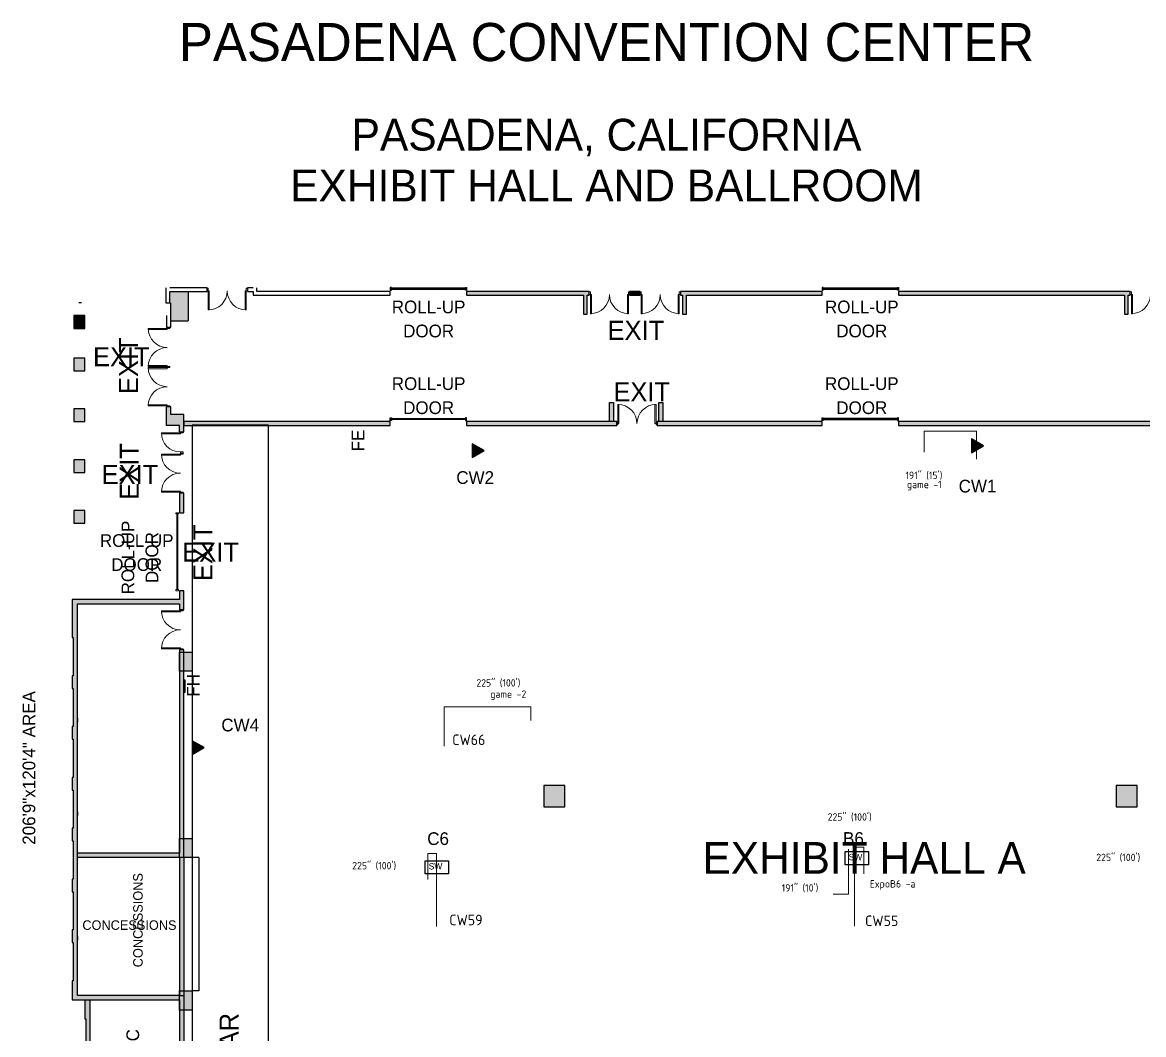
# Model space of a CAD drawing. Header units: inches. Extents: x 684 to 4480, y -4066 to -194.
# Drawn here: x 689 to 2807, y -2105 to -194 of the extents above; entities that cross this region are included whole.
import ezdxf
from ezdxf.enums import TextEntityAlignment as Align

# ---------------------------------------------------------------- set-up
doc = ezdxf.new("R2010")
doc.units = ezdxf.units.IN
doc.header["$LTSCALE"] = 100
doc.header["$MEASUREMENT"] = 0
doc.linetypes.add('DASHEDTINY', pattern=[2.8575, 1.905, -0.9525])
for name, color, linetype, lineweight, true_color in [('AP_Name', 176, 'CONTINUOUS', 0, 0x000080), ('bldg_title', 96, 'CONTINUOUS', 25, 0x008000), ('WIRE RUN', 200, 'DASHEDTINY', 13, 0xaa00ff)]:
    doc.layers.add(name, color=color, linetype=linetype, lineweight=lineweight, true_color=true_color)
for name, color, linetype in [('bldg_clmn', 9, 'CONTINUOUS'), ('bldg_doors_service', 7, 'CONTINUOUS'), ('bldg_fire90', 1, 'CONTINUOUS'), ('bldg_keepclear', 1, 'CONTINUOUS'), ('bldg_text90', 94, 'CONTINUOUS')]:
    doc.layers.add(name, color=color, linetype=linetype)
for name, color, linetype, lineweight in [('bldg_doors', 7, 'CONTINUOUS', 18), ('bldg_text', 94, 'CONTINUOUS', 25), ('bldg_text1', 94, 'CONTINUOUS', 25), ('bldg_wallint', 7, 'CONTINUOUS', 25), ('bldg_wallintsol', 7, 'CONTINUOUS', 25), ('data_location', 110, 'CONTINUOUS', 25), ('LENGTH', 4, 'CONTINUOUS', 18), ('Switch_Location', 40, 'CONTINUOUS', 25)]:
    doc.layers.add(name, color=color, linetype=linetype, lineweight=lineweight)
doc.styles.add('bldgtx30', font='bldgtx30')
doc.styles.add('bldgtx36', font='bldgtx36')
doc.styles.add('bldgtx48', font='bldgtx48')
doc.styles.add('iso3098', font='iso3098')
doc.styles.add('showtx24', font='showtx24')
doc.styles.add('showtx60', font='showtx60')

msp = doc.modelspace()

# ---------------------------------------------------------------- hatches: boundary and pattern name
at = {"layer": 'bldg_clmn'}
for points in [[(986.4, -1382.9), (1010.4, -1382.9), (1010.4, -1418.9), (986.4, -1418.9)], [(1714.4, -1674.9), (1714.4, -1634.9), (1674.4, -1634.9), (1674.4, -1674.9)], [(2795.4, -1674.9), (2795.4, -1634.9), (2755.4, -1634.9), (2755.4, -1674.9)], [(986.4, -1734.9), (1010.4, -1734.9), (1010.4, -1770.9), (986.4, -1770.9)], [(986.4, -2022.9), (1010.4, -2022.9), (1010.4, -2058.9), (986.4, -2058.9)]]:
    msp.add_hatch(color=256, dxfattribs=at).paths.add_polyline_path(points, flags=0)
at = {"layer": 'bldg_keepclear'}
h = msp.add_hatch(dxfattribs=at)
h.set_pattern_fill('ANSI31', color=256, scale=300, style=0)
h.set_pattern_definition([])
h.paths.add_polyline_path([(1154.4, -954.3), (1010.4, -954.3), (1010.4, -4056.4), (1154.4, -4056.4)], flags=0)
h.paths.add_polyline_path([(1052, -2036.1), (1052, -2939.1), (1107.8, -2939.1), (1107.8, -2036.1)], flags=0)
at = {"layer": 'bldg_wallint'}
for points in [[(807.6, -747.4), (786.6, -747.4), (786.6, -771.4), (807.6, -771.4)], [(994.4, -934.3), (969.7, -934.3), (969.7, -919.6), (961.6, -919.6), (961.6, -954.9), (986.3, -954.9), (986.3, -966.9), (994.4, -966.9)]]:
    msp.add_hatch(color=256, dxfattribs=at).paths.add_polyline_path(points, flags=0)
at = {"layer": 'bldg_wallintsol'}
for points in [[(1002.4, -701.8), (967.8, -701.8), (967.8, -723.5), (969.7, -723.5), (969.7, -757.2), (1002.4, -757.2)], [(1760.4, -701.6), (1752.8, -701.6), (1528.4, -701.6), (1528.4, -708.9), (1749.2, -708.9), (1749.2, -744.9), (1756.4, -744.9), (1756.4, -708.9), (1760.4, -708.9)], [(1856.4, -701.6), (1836.4, -701.6), (1836.4, -708.9), (1856.4, -708.9)], [(2200.4, -701.6), (1940.1, -701.6), (1932.4, -701.6), (1932.4, -708.9), (1936.4, -708.9), (1936.4, -744.9), (1943.7, -744.9), (1943.7, -708.9), (2200.4, -708.9)], [(2782.4, -701.6), (2774.8, -701.6), (2344.4, -701.6), (2344.4, -708.9), (2771.2, -708.9), (2771.2, -744.9), (2778.4, -744.9), (2778.4, -708.9), (2782.4, -708.9)], [(1805.8, -911.6), (1798.5, -911.6), (1798.5, -947.6), (1805.8, -947.6)], [(1899.2, -911.6), (1892, -911.6), (1892, -947.6), (1899.2, -947.6)], [(1384.4, -947.6), (994.4, -947.6), (994.4, -954.9), (1384.4, -954.9)], [(1812.4, -947.6), (1528.4, -947.6), (1528.4, -954.9), (1812.4, -954.9)], [(2200.4, -947.6), (1888.4, -947.6), (1888.4, -954.9), (2200.4, -954.9)], [(2868.4, -947.6), (2344.4, -947.6), (2344.4, -954.9), (2868.4, -954.9)], [(994.4, -1082.9), (986.3, -1082.9), (986.3, -1119.9), (994.4, -1119.9)], [(994.4, -2031.5), (986.3, -2031.5), (793.3, -2031.5), (793.3, -1291.7), (807.2, -1291.7), (986.3, -1291.7), (986.3, -1302.9), (994.4, -1302.9), (994.4, -1291.7), (994.4, -1266.9), (986.3, -1266.9), (986.3, -1283.6), (816.2, -1283.6), (807.2, -1283.6), (783.2, -1283.6), (783.2, -1355.6), (785.2, -1355.6), (785.2, -1427.6), (783.2, -1427.6), (783.2, -1451.6), (785.2, -1451.6), (785.2, -1523.6), (783.2, -1523.6), (783.2, -1547.6), (785.2, -1547.6), (785.2, -1619.6), (783.2, -1619.6), (783.2, -1643.6), (785.2, -1643.6), (785.2, -1715.6), (783.2, -1715.6), (783.2, -1739.6), (785.2, -1739.6), (785.2, -1811.6), (783.2, -1811.6), (783.2, -1835.6), (785.2, -1835.6), (785.2, -1907.6), (783.2, -1907.6), (783.2, -1931.6), (785.2, -1931.6), (785.2, -2003.6), (783.2, -2003.6), (783.2, -2039.6), (986.3, -2039.6), (986.3, -2142.9), (994.4, -2142.9)], [(994.4, -1378.9), (986.3, -1378.9), (986.3, -1762.9), (793.3, -1762.9), (793.3, -1770.9), (994.4, -1770.9)], [(994.4, -1770.9), (986.3, -1770.9), (986.3, -2031.5), (994.4, -2031.5)], [(994.4, -2182.9), (994.4, -2178.9), (986.3, -2178.9), (986.3, -2249.6), (817.3, -2249.6), (817.3, -2039.6), (807.2, -2039.6), (807.2, -2075.6), (809.2, -2075.6), (809.2, -2147.6), (807.2, -2147.6), (807.2, -2171.6), (809.2, -2171.6), (809.2, -2243.6), (807.2, -2243.6), (807.2, -2267.6), (809.2, -2267.6), (809.2, -2339.6), (807.2, -2339.6), (807.2, -2363.6), (809.2, -2363.6), (809.2, -2435.6), (807.2, -2435.6), (807.2, -2459.6), (809.2, -2459.6), (809.2, -2531.6), (807.2, -2531.6), (807.2, -2555.6), (809.2, -2555.6), (809.2, -2627.6), (807.2, -2627.6), (807.2, -2651.6), (809.2, -2651.6), (809.2, -2723.6), (807.2, -2723.6), (807.2, -2759.6), (783.2, -2759.6), (793.3, -2767.7), (817.3, -2767.7), (817.3, -2760.5), (817.3, -2256.9), (986.3, -2256.9), (986.3, -2395.7), (994.4, -2395.7)]]:
    msp.add_hatch(color=256, dxfattribs=at).paths.add_polyline_path(points, flags=0)
h = msp.add_hatch(color=256, dxfattribs=at)
h.paths.add_polyline_path([(786.6, -851.6), (807.6, -851.6), (807.6, -827.6), (786.6, -827.6)], flags=0)
h.paths.add_polyline_path([(807.6, -1115.6), (786.6, -1115.6), (786.6, -1139.6), (807.6, -1139.6)], flags=0)
h.paths.add_polyline_path([(786.6, -1043.6), (807.6, -1043.6), (807.6, -1019.6), (786.6, -1019.6)], flags=0)
h.paths.add_polyline_path([(786.6, -947.6), (807.6, -947.6), (807.6, -923.6), (786.6, -923.6)], flags=0)
at = {"layer": 'data_location'}
for points in [[(1561.6, -1002.4), (1539.2, -989.5), (1539.2, -1015.4)], [(2504.8, -993.3), (2482.4, -980.4), (2482.4, -1006.3)], [(1010.4, -1550.2), (1010.4, -1576), (1032.8, -1563.1)]]:
    msp.add_hatch(color=256, dxfattribs=at).paths.add_polyline_path(points, flags=0)

# ---------------------------------------------------------------- linework, layer by layer
at = {"layer": 'bldg_clmn'}
for points in [[(986.4, -1382.9), (1010.4, -1382.9), (1010.4, -1418.9), (986.4, -1418.9)], [(1714.4, -1674.9), (1714.4, -1634.9), (1674.4, -1634.9), (1674.4, -1674.9)], [(2795.4, -1674.9), (2795.4, -1634.9), (2755.4, -1634.9), (2755.4, -1674.9)], [(986.4, -1734.9), (1010.4, -1734.9), (1010.4, -1770.9), (986.4, -1770.9)], [(986.4, -2022.9), (1010.4, -2022.9), (1010.4, -2058.9), (986.4, -2058.9)]]:
    msp.add_lwpolyline(points, close=True, dxfattribs=at)
msp.add_lwpolyline([(986.4, -2031.5), (986.4, -2022.9), (1010.4, -2022.9), (1010.4, -2058.9), (986.4, -2058.9), (986.4, -2039.6)], dxfattribs=at)
at = {"layer": 'bldg_doors'}
for p, q in [((1040.4, -695.7), (1038.4, -695.7)), ((1038.4, -695.7), (1038.4, -700.7)), ((1040.4, -700.7), (1040.4, -695.7)), ((1112.4, -695.7), (1114.4, -695.7)), ((1112.4, -700.7), (1112.4, -695.7)), ((1114.4, -695.7), (1114.4, -700.7)), ((1038.4, -700.7), (1040.4, -700.7)), ((1040.4, -700.7), (1042.4, -700.7)), ((1040.4, -736.7), (1040.4, -700.7)), ((1042.4, -700.7), (1042.4, -736.7)), ((1112.4, -700.7), (1110.4, -700.7)), ((1110.4, -700.7), (1110.4, -736.7)), ((1112.4, -736.7), (1112.4, -700.7)), ((1114.4, -700.7), (1112.4, -700.7)), ((1762.4, -702.7), (1760.4, -702.7)), ((1760.4, -702.7), (1760.4, -707.7)), ((1760.4, -707.7), (1762.4, -707.7)), ((1762.4, -707.7), (1762.4, -702.7)), ((1762.4, -707.7), (1764.4, -707.7)), ((1762.4, -743.7), (1762.4, -707.7)), ((1764.4, -707.7), (1764.4, -743.7)), ((1834.4, -707.7), (1832.4, -707.7)), ((1832.4, -707.7), (1832.4, -743.7)), ((1834.4, -702.7), (1836.4, -702.7)), ((1834.4, -707.7), (1834.4, -702.7)), ((1834.4, -743.7), (1834.4, -707.7)), ((1836.4, -707.7), (1834.4, -707.7)), ((1836.4, -702.7), (1836.4, -707.7)), ((1858.4, -702.7), (1856.4, -702.7)), ((1856.4, -702.7), (1856.4, -707.7)), ((1856.4, -707.7), (1858.4, -707.7)), ((1858.4, -707.7), (1858.4, -702.7)), ((1858.4, -707.7), (1860.4, -707.7)), ((1858.4, -743.7), (1858.4, -707.7)), ((1860.4, -707.7), (1860.4, -743.7)), ((1930.4, -707.7), (1928.4, -707.7)), ((1928.4, -707.7), (1928.4, -743.7)), ((1930.4, -702.7), (1932.4, -702.7)), ((1930.4, -707.7), (1930.4, -702.7)), ((1930.4, -743.7), (1930.4, -707.7)), ((1932.4, -707.7), (1930.4, -707.7)), ((1932.4, -702.7), (1932.4, -707.7)), ((2784.4, -702.7), (2782.4, -702.7)), ((2782.4, -702.7), (2782.4, -707.7)), ((2782.4, -707.7), (2784.4, -707.7)), ((2784.4, -707.7), (2784.4, -702.7)), ((2784.4, -707.7), (2786.4, -707.7)), ((2784.4, -743.7), (2784.4, -707.7)), ((2786.4, -707.7), (2786.4, -743.7)), ((1042.4, -736.7), (1040.4, -736.7)), ((1110.4, -736.7), (1112.4, -736.7)), ((1764.4, -743.7), (1762.4, -743.7)), ((1832.4, -743.7), (1834.4, -743.7)), ((1860.4, -743.7), (1858.4, -743.7)), ((1928.4, -743.7), (1930.4, -743.7)), ((2786.4, -743.7), (2784.4, -743.7)), ((927.1, -773.6), (927.1, -771.6)), ((927.1, -771.6), (963.1, -771.6)), ((963.1, -773.6), (927.1, -773.6)), ((968.1, -769.6), (963.1, -769.6)), ((963.1, -769.6), (963.1, -771.6)), ((968.1, -769.6), (963.1, -769.6)), ((963.1, -769.6), (963.1, -771.6)), ((963.1, -771.6), (968.1, -771.6)), ((963.1, -771.6), (963.1, -773.6)), ((963.1, -771.6), (968.1, -771.6)), ((968.1, -771.6), (968.1, -769.6)), ((968.1, -771.6), (968.1, -769.6)), ((963.1, -841.6), (927.1, -841.6)), ((927.1, -841.6), (927.1, -843.6)), ((927.1, -843.6), (963.1, -843.6)), ((927.1, -847.6), (927.1, -845.6)), ((927.1, -845.6), (963.1, -845.6)), ((963.1, -843.6), (963.1, -841.6)), ((963.1, -845.6), (963.1, -843.6)), ((963.1, -843.6), (968.1, -843.6)), ((968.1, -843.6), (963.1, -843.6)), ((963.1, -843.6), (963.1, -845.6)), ((968.1, -845.6), (963.1, -845.6)), ((963.1, -845.6), (963.1, -847.6)), ((963.1, -845.6), (968.1, -845.6)), ((968.1, -843.6), (968.1, -845.6)), ((968.1, -845.6), (968.1, -843.6)), ((963.1, -847.6), (927.1, -847.6)), ((963.1, -915.6), (927.1, -915.6)), ((927.1, -915.6), (927.1, -917.6)), ((927.1, -917.6), (963.1, -917.6)), ((963.1, -917.6), (963.1, -915.6)), ((963.1, -919.6), (963.1, -917.6)), ((963.1, -919.6), (963.1, -917.6)), ((963.1, -917.6), (968.1, -917.6)), ((968.1, -919.6), (963.1, -919.6)), ((968.1, -919.6), (963.1, -919.6)), ((968.1, -917.6), (968.1, -919.6)), ((968.1, -917.6), (968.1, -919.6)), ((1816.4, -915.2), (1814.4, -915.2)), ((1814.4, -915.2), (1814.4, -951.2)), ((1816.4, -951.2), (1816.4, -915.2)), ((1884.4, -951.2), (1884.4, -915.2)), ((1884.4, -915.2), (1886.4, -915.2)), ((1886.4, -915.2), (1886.4, -951.2)), ((1814.4, -948.7), (1812.4, -948.7)), ((1812.4, -948.7), (1812.4, -953.7)), ((1814.4, -953.7), (1814.4, -948.7)), ((1814.4, -951.2), (1816.4, -951.2)), ((1886.4, -951.2), (1884.4, -951.2)), ((1886.4, -948.7), (1888.4, -948.7)), ((1886.4, -953.7), (1886.4, -948.7)), ((1888.4, -948.7), (1888.4, -953.7)), ((951.9, -970.9), (951.9, -968.9)), ((951.9, -968.9), (987.9, -968.9)), ((987.9, -970.9), (951.9, -970.9)), ((992.9, -966.9), (987.9, -966.9)), ((987.9, -966.9), (987.9, -968.9)), ((987.9, -968.9), (992.9, -968.9)), ((987.9, -968.9), (987.9, -970.9)), ((992.9, -968.9), (992.9, -966.9)), ((1812.4, -953.7), (1814.4, -953.7)), ((1888.4, -953.7), (1886.4, -953.7)), ((951.9, -1010.9), (951.9, -1008.9)), ((951.9, -1008.9), (987.9, -1008.9)), ((987.9, -1010.9), (951.9, -1010.9)), ((987.9, -1006.9), (987.9, -1004.9)), ((987.9, -1004.9), (992.9, -1004.9)), ((992.9, -1004.9), (987.9, -1004.9)), ((987.9, -1004.9), (987.9, -1006.9)), ((987.9, -1008.9), (987.9, -1006.9)), ((987.9, -1006.9), (992.9, -1006.9)), ((992.9, -1006.9), (987.9, -1006.9)), ((987.9, -1006.9), (987.9, -1008.9)), ((992.9, -1006.9), (987.9, -1006.9)), ((987.9, -1006.9), (992.9, -1006.9)), ((992.9, -1008.9), (987.9, -1008.9)), ((987.9, -1008.9), (987.9, -1010.9)), ((987.9, -1008.9), (992.9, -1008.9)), ((992.9, -1004.9), (992.9, -1006.9)), ((992.9, -1006.9), (992.9, -1004.9)), ((992.9, -1006.9), (992.9, -1008.9)), ((992.9, -1008.9), (992.9, -1006.9)), ((987.9, -1078.9), (951.9, -1078.9)), ((951.9, -1078.9), (951.9, -1080.9)), ((987.9, -1080.9), (987.9, -1078.9)), ((951.9, -1080.9), (987.9, -1080.9)), ((987.9, -1082.9), (987.9, -1080.9)), ((987.9, -1080.9), (992.9, -1080.9)), ((987.9, -1082.9), (987.9, -1080.9)), ((987.9, -1082.9), (987.9, -1080.9)), ((987.9, -1080.9), (992.9, -1080.9)), ((992.9, -1082.9), (987.9, -1082.9)), ((992.9, -1082.9), (987.9, -1082.9)), ((992.9, -1082.9), (987.9, -1082.9)), ((992.9, -1080.9), (992.9, -1082.9)), ((992.9, -1080.9), (992.9, -1082.9)), ((992.9, -1080.9), (992.9, -1082.9)), ((979.4, -1121.9), (979.4, -1119.9)), ((979.4, -1119.9), (984.4, -1119.9)), ((984.4, -1121.9), (979.4, -1121.9)), ((982.9, -1121.9), (980.9, -1121.9)), ((980.9, -1121.9), (980.9, -1264.9)), ((982.9, -1264.9), (982.9, -1121.9)), ((984.4, -1119.9), (984.4, -1121.9)), ((979.4, -1264.9), (979.4, -1266.9)), ((984.4, -1264.9), (979.4, -1264.9)), ((979.4, -1266.9), (984.4, -1266.9)), ((980.9, -1264.9), (982.9, -1264.9)), ((984.4, -1266.9), (984.4, -1264.9)), ((951.9, -1306.6), (951.9, -1304.9)), ((951.9, -1304.9), (987.9, -1304.9)), ((987.9, -1306.6), (951.9, -1306.6)), ((992.9, -1302.9), (987.9, -1302.9)), ((992.9, -1302.9), (987.9, -1302.9)), ((987.9, -1302.9), (987.9, -1304.9)), ((992.9, -1302.9), (987.9, -1302.9)), ((992.9, -1302.9), (987.9, -1302.9)), ((987.9, -1302.9), (987.9, -1304.9)), ((987.9, -1304.9), (992.9, -1304.9)), ((987.9, -1304.9), (987.9, -1306.6)), ((987.9, -1304.9), (992.9, -1304.9)), ((992.9, -1304.9), (992.9, -1302.9)), ((992.9, -1304.9), (992.9, -1302.9)), ((987.9, -1375.1), (951.9, -1375.1)), ((951.9, -1375.1), (951.9, -1376.9)), ((987.9, -1376.9), (987.9, -1375.1)), ((951.9, -1376.9), (987.9, -1376.9)), ((987.9, -1378.9), (987.9, -1376.9)), ((987.9, -1376.9), (992.9, -1376.9)), ((992.9, -1378.9), (987.9, -1378.9)), ((992.9, -1376.9), (992.9, -1378.9))]:
    msp.add_line(p, q, dxfattribs=at)
for centre, start, end in [((1040.4, -700.7), -90, 0), ((1112.4, -700.7), 180, 270), ((1762.4, -707.7), -90, 0), ((1834.4, -707.7), 180, 270), ((1858.4, -707.7), -90, 0), ((1930.4, -707.7), 180, 270), ((2784.4, -707.7), -90, 0), ((963.1, -771.6), 180, -90), ((963.1, -843.6), 90, 180), ((963.1, -845.6), 180, -90), ((963.1, -917.6), 90, 180), ((1814.4, -951.2), 0, 90), ((1886.4, -951.2), 90, 180), ((987.9, -968.9), 180, -90), ((987.9, -1008.9), 180, -90), ((987.9, -1080.9), 90, 180), ((987.9, -1304.9), 180, 270), ((987.9, -1376.9), 90, 180)]:
    msp.add_arc(centre, 36, start, end, dxfattribs=at)
at = {"layer": 'bldg_doors_service'}
for p, q in [((1386.4, -694.2), (1384.4, -694.2)), ((1384.4, -694.2), (1384.4, -699.2)), ((1386.4, -699.2), (1386.4, -694.2)), ((1526.4, -695.7), (1386.4, -695.7)), ((1386.4, -695.7), (1386.4, -697.7)), ((1386.4, -697.7), (1526.4, -697.7)), ((1526.4, -694.2), (1528.4, -694.2)), ((1526.4, -699.2), (1526.4, -694.2)), ((1526.4, -697.7), (1526.4, -695.7)), ((1528.4, -694.2), (1528.4, -699.2)), ((2202.4, -694.2), (2200.4, -694.2)), ((2200.4, -694.2), (2200.4, -699.2)), ((2202.4, -699.2), (2202.4, -694.2)), ((2342.4, -695.7), (2202.4, -695.7)), ((2202.4, -695.7), (2202.4, -697.7)), ((2202.4, -697.7), (2342.4, -697.7)), ((2342.4, -694.2), (2344.4, -694.2)), ((2342.4, -699.2), (2342.4, -694.2)), ((2342.4, -697.7), (2342.4, -695.7)), ((2344.4, -694.2), (2344.4, -699.2)), ((1384.4, -699.2), (1386.4, -699.2)), ((1528.4, -699.2), (1526.4, -699.2)), ((2200.4, -699.2), (2202.4, -699.2)), ((2344.4, -699.2), (2342.4, -699.2)), ((1384.4, -945.2), (1384.4, -940.2)), ((1384.4, -940.2), (1386.4, -940.2)), ((1386.4, -945.2), (1384.4, -945.2)), ((1386.4, -940.2), (1386.4, -945.2)), ((1386.4, -943.7), (1386.4, -941.7)), ((1386.4, -941.7), (1526.4, -941.7)), ((1526.4, -943.7), (1386.4, -943.7)), ((1528.4, -940.2), (1526.4, -940.2)), ((1526.4, -940.2), (1526.4, -945.2)), ((1526.4, -941.7), (1526.4, -943.7)), ((1526.4, -945.2), (1528.4, -945.2)), ((1528.4, -945.2), (1528.4, -940.2)), ((2200.4, -945.2), (2200.4, -940.2)), ((2200.4, -940.2), (2202.4, -940.2)), ((2202.4, -945.2), (2200.4, -945.2)), ((2202.4, -940.2), (2202.4, -945.2)), ((2202.4, -941.7), (2202.4, -943.7)), ((2342.4, -941.7), (2202.4, -941.7)), ((2202.4, -943.7), (2342.4, -943.7)), ((2344.4, -940.2), (2342.4, -940.2)), ((2342.4, -940.2), (2342.4, -945.2)), ((2342.4, -943.7), (2342.4, -941.7)), ((2342.4, -945.2), (2344.4, -945.2)), ((2344.4, -945.2), (2344.4, -940.2))]:
    msp.add_line(p, q, dxfattribs=at)
at = {"layer": 'bldg_keepclear'}
msp.add_lwpolyline([(1010.4, -4056.4), (1154.4, -4056.4), (1154.4, -954.3), (1010.4, -954.3)], close=True, dxfattribs=at)
at = {"layer": 'bldg_wallint'}
for p, q in [((960.6, -694.6), (960.6, -723.5)), ((1038.4, -694.6), (967.8, -694.6)), ((1038.4, -701.8), (1038.4, -694.6)), ((1125.2, -694.6), (1114.4, -694.6)), ((1114.4, -694.6), (1114.4, -701.8)), ((1132.4, -701.6), (1132.4, -694.6)), ((967.8, -723.5), (967.8, -701.8)), ((967.8, -701.8), (1038.4, -701.8)), ((1002.4, -701.8), (1002.4, -757.2)), ((1114.4, -701.8), (1125.2, -701.8)), ((1125.2, -701.8), (1125.2, -708.9)), ((1125.2, -708.9), (1384.4, -708.9)), ((1384.4, -701.6), (1132.4, -701.6)), ((1384.4, -708.9), (1384.4, -701.6)), ((1752.8, -701.6), (1528.4, -701.6)), ((1528.4, -701.6), (1528.4, -708.9)), ((1528.4, -708.9), (1749.2, -708.9)), ((1749.2, -708.9), (1749.2, -744.9)), ((1760.4, -701.6), (1752.8, -701.6)), ((1756.4, -744.9), (1756.4, -708.9)), ((1756.4, -708.9), (1760.4, -708.9)), ((1760.4, -708.9), (1760.4, -701.6)), ((1856.4, -701.6), (1836.4, -701.6)), ((1836.4, -701.6), (1836.4, -708.9)), ((1836.4, -708.9), (1856.4, -708.9)), ((1856.4, -708.9), (1856.4, -701.6)), ((1940.1, -701.6), (1932.4, -701.6)), ((1932.4, -701.6), (1932.4, -708.9)), ((1932.4, -708.9), (1936.4, -708.9)), ((1936.4, -708.9), (1936.4, -744.9)), ((2200.4, -701.6), (1940.1, -701.6)), ((1943.7, -708.9), (2200.4, -708.9)), ((1943.7, -744.9), (1943.7, -708.9)), ((2200.4, -708.9), (2200.4, -701.6)), ((2774.8, -701.6), (2344.4, -701.6)), ((2344.4, -701.6), (2344.4, -708.9)), ((2344.4, -708.9), (2771.2, -708.9)), ((2771.2, -708.9), (2771.2, -744.9)), ((2782.4, -701.6), (2774.8, -701.6)), ((2778.4, -744.9), (2778.4, -708.9)), ((2778.4, -708.9), (2782.4, -708.9)), ((2782.4, -708.9), (2782.4, -701.6)), ((800.9, -723.5), (796.2, -723.5)), ((960.6, -723.5), (967.8, -723.5)), ((969.7, -769.6), (969.7, -723.5)), ((786.6, -747.4), (786.6, -771.4)), ((807.6, -747.4), (786.6, -747.4)), ((807.6, -771.4), (807.6, -747.4)), ((961.6, -747.4), (961.6, -769.6)), ((969.7, -757.2), (1002.4, -757.2)), ((1749.2, -744.9), (1756.4, -744.9)), ((1936.4, -744.9), (1943.7, -744.9)), ((2771.2, -744.9), (2778.4, -744.9)), ((786.6, -771.4), (807.6, -771.4)), ((969.7, -769.6), (961.6, -769.6)), ((786.6, -827.6), (786.6, -851.6)), ((807.6, -827.6), (786.6, -827.6)), ((807.6, -851.6), (807.6, -827.6)), ((786.6, -851.6), (807.6, -851.6)), ((786.6, -923.6), (786.6, -947.6)), ((807.6, -923.6), (786.6, -923.6)), ((807.6, -947.6), (807.6, -923.6)), ((969.7, -919.6), (961.6, -919.6)), ((961.6, -954.9), (961.6, -919.6)), ((969.2, -919.6), (962, -919.6)), ((969.7, -934.3), (969.7, -919.6)), ((1798.5, -911.6), (1805.8, -911.6)), ((1798.5, -947.6), (1798.5, -911.6)), ((1805.8, -911.6), (1805.8, -947.6)), ((1892, -911.6), (1899.2, -911.6)), ((1892, -947.6), (1892, -911.6)), ((1899.2, -911.6), (1899.2, -947.6)), ((786.6, -947.6), (807.6, -947.6)), ((994.4, -934.3), (969.7, -934.3)), ((994.4, -966.9), (994.4, -934.3)), ((1384.4, -947.6), (994.4, -947.6)), ((994.4, -947.6), (994.4, -954.9)), ((1384.4, -954.9), (1384.4, -947.6)), ((1528.4, -947.6), (1528.4, -954.9)), ((1812.4, -947.6), (1528.4, -947.6)), ((1812.4, -954.9), (1812.4, -947.6)), ((2200.4, -947.6), (1888.4, -947.6)), ((1888.4, -954.9), (1888.4, -947.6)), ((1888.4, -947.6), (1888.4, -954.9)), ((2200.4, -954.9), (2200.4, -947.6)), ((2344.4, -947.6), (2344.4, -954.9)), ((2868.4, -947.6), (2344.4, -947.6)), ((986.3, -954.9), (961.6, -954.9)), ((986.3, -966.9), (986.3, -954.9)), ((986.3, -966.9), (994.4, -966.9)), ((994.4, -954.9), (1384.4, -954.9)), ((1528.4, -954.9), (1812.4, -954.9)), ((1888.4, -954.9), (2200.4, -954.9)), ((2344.4, -954.9), (2868.4, -954.9)), ((786.6, -1019.6), (786.6, -1043.6)), ((807.6, -1019.6), (786.6, -1019.6)), ((807.6, -1043.6), (807.6, -1019.6)), ((786.6, -1043.6), (807.6, -1043.6)), ((986.3, -1082.9), (986.3, -1119.9)), ((994.4, -1082.9), (986.3, -1082.9)), ((994.4, -1082.9), (986.3, -1082.9)), ((994, -1082.9), (986.7, -1082.9)), ((994.4, -1119.9), (994.4, -1082.9)), ((786.6, -1115.6), (786.6, -1139.6)), ((807.6, -1115.6), (786.6, -1115.6)), ((807.6, -1139.6), (807.6, -1115.6)), ((986.3, -1119.9), (994.4, -1119.9)), ((786.6, -1139.6), (807.6, -1139.6)), ((986.3, -1266.9), (986.3, -1283.6)), ((994.4, -1266.9), (986.3, -1266.9)), ((994.4, -1291.7), (994.4, -1266.9)), ((783.2, -1283.6), (783.2, -1355.6)), ((807.2, -1283.6), (783.2, -1283.6)), ((793.3, -2031.5), (793.3, -1291.7)), ((793.3, -1291.7), (807.2, -1291.7)), ((807.2, -1283.6), (807.2, -1283.6)), ((816.2, -1283.6), (807.2, -1283.6)), ((807.2, -1291.7), (986.3, -1291.7)), ((986.3, -1283.6), (816.2, -1283.6)), ((816.2, -1283.6), (816.2, -1283.6)), ((986.3, -1291.7), (986.3, -1302.9)), ((994.4, -1302.9), (994.4, -1291.7)), ((994.4, -1302.9), (986.3, -1302.9)), ((994.4, -1302.9), (986.3, -1302.9)), ((783.2, -1355.6), (785.2, -1355.6)), ((785.2, -1355.6), (785.2, -1427.6)), ((986.3, -1378.9), (986.3, -1762.9)), ((994.4, -1378.9), (986.3, -1378.9)), ((994.4, -1770.9), (994.4, -1378.9)), ((783.2, -1427.6), (783.2, -1451.6)), ((785.2, -1427.6), (783.2, -1427.6)), ((994.4, -1435.1), (996.4, -1435.1)), ((996.4, -1435.1), (996.4, -1459.1)), ((783.2, -1451.6), (785.2, -1451.6)), ((785.2, -1451.6), (785.2, -1523.6)), ((996.4, -1459.1), (994.4, -1459.1)), ((783.2, -1523.6), (783.2, -1547.6)), ((785.2, -1523.6), (783.2, -1523.6)), ((793.3, -1507.7), (793.3, -1515)), ((783.2, -1547.6), (785.2, -1547.6)), ((785.2, -1547.6), (785.2, -1619.6)), ((783.2, -1619.6), (783.2, -1643.6)), ((785.2, -1619.6), (783.2, -1619.6)), ((783.2, -1643.6), (785.2, -1643.6)), ((785.2, -1643.6), (785.2, -1715.6)), ((793.3, -1684.4), (793.3, -1691.6)), ((783.2, -1715.6), (783.2, -1739.6)), ((785.2, -1715.6), (783.2, -1715.6)), ((783.2, -1739.6), (785.2, -1739.6)), ((785.2, -1739.6), (785.2, -1811.6)), ((986.3, -1762.9), (793.3, -1762.9)), ((994.4, -1770.9), (793.3, -1770.9)), ((986.3, -1770.9), (986.3, -2031.5)), ((994.4, -1770.9), (994.4, -2142.9)), ((1022.4, -1770.9), (1010.4, -1770.9)), ((1022.4, -1770.9), (1022.4, -2022.9)), ((783.2, -1811.6), (783.2, -1835.6)), ((785.2, -1811.6), (783.2, -1811.6)), ((783.2, -1835.6), (785.2, -1835.6)), ((785.2, -1835.6), (785.2, -1907.6)), ((783.2, -1907.6), (783.2, -1931.6)), ((785.2, -1907.6), (783.2, -1907.6)), ((793.3, -1919.6), (793.3, -1926.9)), ((783.2, -1931.6), (785.2, -1931.6)), ((785.2, -1931.6), (785.2, -2003.6)), ((783.2, -2003.6), (783.2, -2039.6)), ((785.2, -2003.6), (783.2, -2003.6)), ((986.4, -2031.5), (793.3, -2031.5)), ((1022.4, -2022.9), (1010.4, -2022.9)), ((783.2, -2039.6), (986.4, -2039.6)), ((807.2, -2039.6), (807.2, -2075.6)), ((817.3, -2249.6), (817.3, -2039.6)), ((986.3, -2039.6), (986.3, -2142.9)), ((807.2, -2075.6), (809.2, -2075.6)), ((809.2, -2075.6), (809.2, -2147.6))]:
    msp.add_line(p, q, dxfattribs=at)
at = {"layer": 'bldg_wallintsol'}
msp.add_line((986.3, -2031.5), (994.4, -2031.5), dxfattribs=at)
at = {"layer": 'data_location'}
for points in [[(1561.6, -1002.4), (1539.2, -989.5), (1539.2, -1015.4)], [(2504.8, -993.3), (2482.4, -980.4), (2482.4, -1006.3)], [(1032.8, -1563.1), (1010.4, -1550.2), (1010.4, -1576)]]:
    msp.add_lwpolyline(points, close=True, dxfattribs=at)
at = {"layer": 'Switch_Location'}
for points in [[(1450.5, -1777), (1494.4, -1777), (1494.4, -1801.8), (1450.5, -1801.8)], [(2243.8, -1759.6), (2287.7, -1759.6), (2287.7, -1784.4), (2243.8, -1784.4)]]:
    msp.add_lwpolyline(points, close=True, dxfattribs=at)
at = {"layer": 'WIRE RUN'}
for p, q in [((2392.9, -1005.4), (2392.9, -965.5)), ((2392.9, -965.5), (2491.6, -965.5)), ((2491.6, -965.5), (2491.6, -1018.8)), ((1486.3, -1560.4), (1486.3, -1486.1)), ((1486.3, -1486.1), (1650.1, -1486.1)), ((1650.1, -1486.1), (1650.1, -1512)), ((2249.8, -1754.8), (2249.8, -1839.8)), ((2249.8, -1839.8), (2220.9, -1839.8))]:
    msp.add_line(p, q, dxfattribs=at)
at = {"layer": 'WIRE RUN', "color": 40, "true_color": 0xffaa00}
for p, q in [((2261.4, -1900.4), (2261.4, -1751.3)), ((2261.4, -1751.3), (2279.1, -1751.3)), ((2279.1, -1751.3), (2279.1, -1801.6)), ((1471.8, -1763.3), (1455.4, -1763.3)), ((1455.4, -1763.3), (1455.4, -1812.5)), ((1471.8, -1901.4), (1471.8, -1763.3))]:
    msp.add_line(p, q, dxfattribs=at)

# ---------------------------------------------------------------- texts
at = {"layer": 'AP_Name', "style": 'iso3098'}
for s, p in [('game -1', (2360.4, -1073.3)), ('game -2', (1573.1, -1469.2)), ('ExpoB6 -a', (2290.2, -1827.6))]:
    msp.add_text(s, height=14, dxfattribs=at).set_placement(p)
at = {"layer": 'bldg_fire90', "style": 'bldgtx36'}
for s, p in [('FE', (1335.4, -983.2)), ('FH', (1024.2, -1445.8))]:
    msp.add_text(s, height=24, rotation=90, dxfattribs=at).set_placement(p, align=Align.CENTER)
at = {"layer": 'bldg_keepclear', "style": 'bldgtx36'}
msp.add_text("12' WIDE AISLE - MUST KEEP CLEAR", height=36, rotation=90, dxfattribs=at).set_placement((1097.9, -2487.6), align=Align.CENTER)
at = {"layer": 'bldg_text'}
for s, height, style, p in [('ROLL-UP', 24, 'bldgtx30', (1456.8, -743)), ('ROLL-UP', 24, 'bldgtx30', (2275.1, -743)), ('EXIT', 36, 'bldgtx36', (1848.3, -793.2)), ('DOOR', 24, 'bldgtx30', (1456.8, -788.4)), ('DOOR', 24, 'bldgtx30', (2275.1, -788.4)), ('EXIT', 36, 'bldgtx36', (876.4, -843)), ('ROLL-UP', 24, 'bldgtx30', (1456.8, -887.9)), ('ROLL-UP', 24, 'bldgtx30', (2275.1, -887.9)), ('EXIT', 36, 'bldgtx36', (1859.4, -909.4)), ('DOOR', 24, 'bldgtx30', (1456.8, -933.3)), ('DOOR', 24, 'bldgtx30', (2275.1, -933.3)), ('EXIT', 36, 'bldgtx36', (892.6, -1065.3)), ('ROLL-UP', 24, 'bldgtx30', (905.3, -1184.2)), ('EXIT', 36, 'bldgtx36', (1045, -1211.9)), ('DOOR', 24, 'bldgtx30', (905.3, -1229.6)), ('CONCESSIONS', 18, 'bldgtx30', (891.6, -1907.5))]:
    msp.add_text(s, height=height, dxfattribs=dict(at, style=style)).set_placement(p, align=Align.CENTER)
at = {"layer": 'bldg_text', "style": 'showtx24'}
msp.add_text('206\'9"x120\'4" AREA', height=24, rotation=90, dxfattribs=at).set_placement((713.8, -1601.7), align=Align.CENTER)
at = {"layer": 'bldg_text1', "style": 'bldgtx36'}
msp.add_text('EXHIBIT HALL A', height=60, dxfattribs=at).set_placement((2279.5, -1801.6), align=Align.CENTER)
at = {"layer": 'bldg_text90', "style": 'bldgtx36'}
for p in [(1848.3, -793.2), (1859.4, -909.4)]:
    msp.add_text('EXIT', height=36, dxfattribs=at).set_placement(p, align=Align.CENTER)
at = {"layer": 'bldg_text90'}
for s, height, style, p in [('EXIT', 36, 'bldgtx36', (908, -842.1)), ('EXIT', 36, 'bldgtx36', (909.3, -1041.8)), ('ROLL-UP', 24, 'bldgtx30', (900.7, -1204.3)), ('EXIT', 36, 'bldgtx36', (1048.2, -1195.4)), ('DOOR', 24, 'bldgtx30', (946.1, -1204.3)), ('CONCESSIONS', 18, 'bldgtx30', (916.7, -1889.2)), ('ELEC', 24, 'bldgtx30', (909.9, -2136.8))]:
    msp.add_text(s, height=height, rotation=90, dxfattribs=dict(at, style=style)).set_placement(p, align=Align.CENTER)
at = {"layer": 'bldg_title', "style": 'showtx60'}
for s, height, p in [('PASADENA CONVENTION CENTER', 72, (1792.9, -266.7)), ('PASADENA, CALIFORNIA', 60, (1792.9, -435.6)), ('EXHIBIT HALL AND BALLROOM', 60, (1792.9, -531.6))]:
    msp.add_text(s, height=height, dxfattribs=at).set_placement(p, align=Align.CENTER)
at = {"layer": 'data_location'}
for s, height, style, p in [('CW2', 24, 'showtx24', (1509.1, -1065.2)), ('CW1', 24, 'showtx24', (2458.1, -1081.4)), ('CW4', 24, 'showtx24', (1065.2, -1532.6)), ('CW66', 20, 'iso3098', (1501.5, -1558.5)), ('CW59', 20, 'iso3098', (1495.9, -1898.8)), ('CW55', 20, 'iso3098', (2281.3, -1900.4))]:
    msp.add_text(s, height=height, dxfattribs=dict(at, style=style)).set_placement(p)
at = {"layer": 'LENGTH', "color": 4, "style": 'iso3098'}
for s, p in [('191" (15\')', (2357.6, -1056.1)), ('225" (100\')', (1547.1, -1448)), ('225" (100\')', (2210.7, -1701.2)), ('225" (100\')', (1312.5, -1793.2)), ('225" (100\')', (2718.1, -1777.7)), ('191" (10\')', (2123.8, -1835.2))]:
    msp.add_text(s, height=14, dxfattribs=at).set_placement(p)
at = {"layer": 'Switch_Location'}
for s, height, style, p in [('C6', 24, 'showtx24', (1454.2, -1747.2)), ('B6', 24, 'showtx24', (2239.8, -1746.9)), ('SW', 12, 'bldgtx48', (2250.2, -1776)), ('SW', 12, 'bldgtx48', (1456.9, -1793.4))]:
    msp.add_text(s, height=height, dxfattribs=dict(at, style=style)).set_placement(p)

doc.saveas('drawing.dxf')
